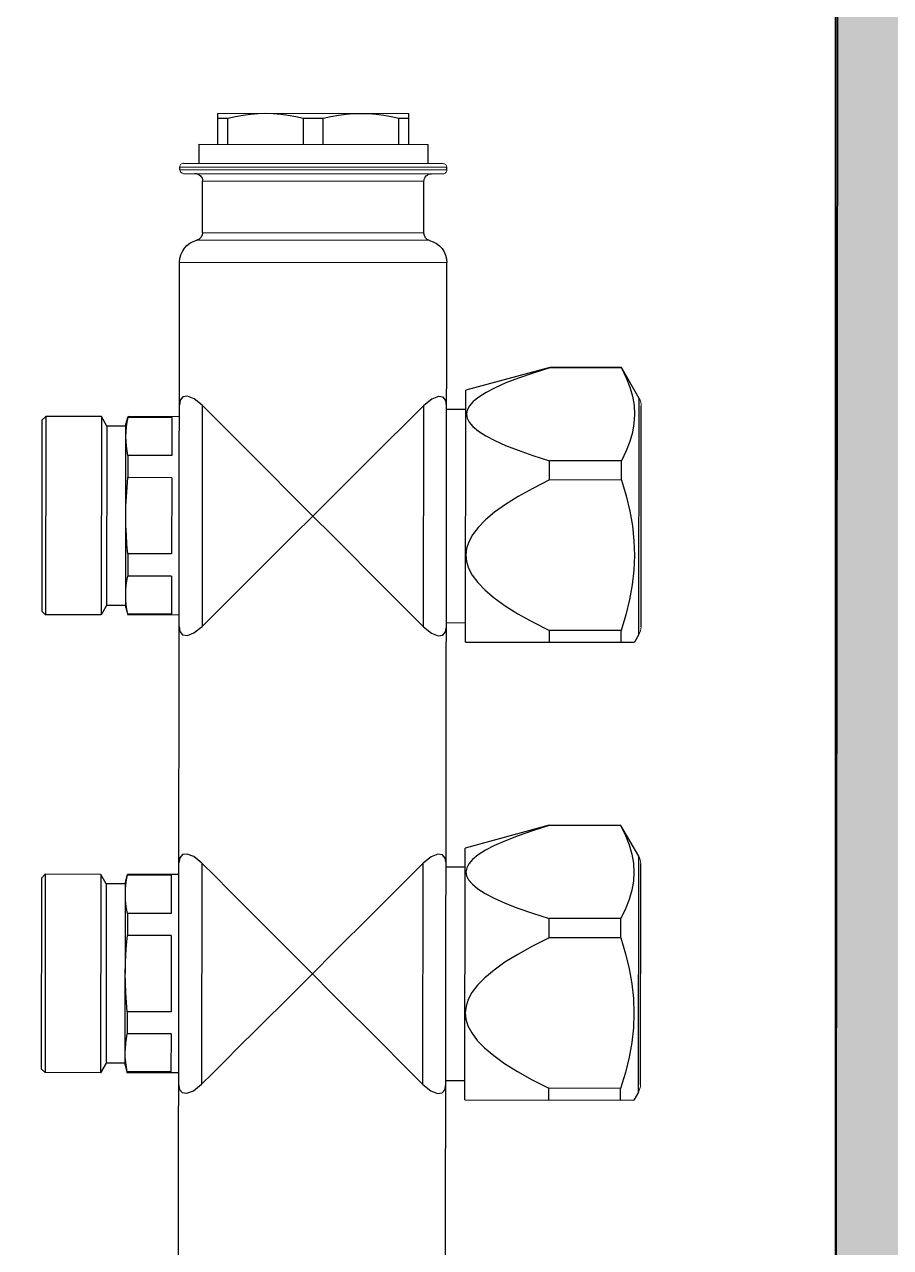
# Model space of a CAD drawing. Header units: millimetres. Extents: x 898 to 1196, y 229 to 443.
# Drawn here: x 1107.4217 to 1107.4956, y 400.29 to 400.3944 of the extents above; entities that cross this region are included whole.
import ezdxf

# ---------------------------------------------------------------- set-up
doc = ezdxf.new("R2010")
doc.units = ezdxf.units.MM
doc.layers.get('0').update_dxf_attribs({"color": 41})
for name, color, linetype, lineweight in [('alim', 5, 'Continuous', 5), ('CHAUFFAGE', 4, 'Continuous', 5), ('p hachure', 253, 'Continuous', 15), ('p mur', 7, 'Continuous', 40)]:
    doc.layers.add(name, color=color, linetype=linetype, lineweight=lineweight)

# ---------------------------------------------------------------- blocks, each defined once
blk = doc.blocks.new('AUDIT_I_240531090321-0')
at = {"color": 5, "linetype": 'Continuous'}
for centre, start, end in [((42.01058903070498, 3.884808030724798), 90, 120.0000000001168), ((44.90340935374478, 3.884808030724798), 59.99999999988314, 90), ((48.01058903070496, 3.884808030724798), 90, 120.000000000117), ((50.90340935374479, 3.884808030724798), 59.999999999883, 90)]:
    blk.add_arc(centre, 0.2, start, end, dxfattribs=at)
at = {"linetype": 'Continuous'}
for centre, start, end in [((53.99534306900659, 1.484808030724821), 90, 180), ((54.03034306900647, 1.484808030724821), 0, 90), ((53.99534306900659, -1.915191969275155), 180, 270), ((54.03034306900647, -1.915191969275155), 270, 0)]:
    blk.add_arc(centre, 0.05, start, end, dxfattribs=at)
blk = doc.blocks.new('c ef ecs')
at = {"layer": 'alim', "color": 1, "lineweight": -3}
for p, q in [((-303.8732354462292, 72.79813515943876), (-303.8729098934768, 72.7984607121906)), ((-303.8732354462292, 72.79813515943876), (-303.85630670313, 72.79813515943876)), ((-303.8732354462292, 72.79339621033071), (-303.8732354462292, 72.79813515943876)), ((-303.8729098934768, 72.7984607121906), (-303.8566322558818, 72.7984607121906)), ((-303.85630670313, 72.79813515943876), (-303.8566322558818, 72.7984607121906)), ((-303.85630670313, 72.79339621033071), (-303.85630670313, 72.79813515943876)), ((-303.8341691160009, 72.79813515943876), (-303.8338435632486, 72.7984607121906)), ((-303.8341691160009, 72.79813515943876), (-303.8172403729018, 72.79813515943876)), ((-303.8341691160009, 72.79339621033071), (-303.8341691160009, 72.79813515943876)), ((-303.8338435632486, 72.7984607121906), (-303.8175659256536, 72.7984607121906)), ((-303.8172403729018, 72.79813515943876), (-303.8175659256536, 72.7984607121906)), ((-303.8172403729018, 72.79339621033071), (-303.8172403729018, 72.79813515943876)), ((-303.8732354462292, 72.79339621033071), (-303.85630670313, 72.79339621033071)), ((-303.8724215643493, 72.79292631540831), (-303.8732354462292, 72.79339621033071)), ((-303.8724215643493, 72.79292631540831), (-303.8571205850098, 72.79292631540831)), ((-303.8724215643493, 72.7912985516488), (-303.8724215643493, 72.79292631540831)), ((-303.8571205850098, 72.79292631540831), (-303.85630670313, 72.79339621033071)), ((-303.8571205850098, 72.7912985516488), (-303.8571205850098, 72.79292631540831)), ((-303.8341691160009, 72.79339621033071), (-303.8172403729018, 72.79339621033071)), ((-303.833355234121, 72.79292631540831), (-303.8341691160009, 72.79339621033071)), ((-303.833355234121, 72.79292631540831), (-303.8180542547816, 72.79292631540831)), ((-303.833355234121, 72.7912985516488), (-303.833355234121, 72.79292631540831)), ((-303.8180542547816, 72.79292631540831), (-303.8172403729018, 72.79339621033071)), ((-303.8180542547816, 72.7912985516488), (-303.8180542547816, 72.79292631540831)), ((-303.8725843407252, 72.7912985516488), (-303.8732354462292, 72.79112408845491)), ((-303.8732354462292, 72.79112408845491), (-303.8731653253212, 72.79112408845491)), ((-303.8732354462292, 72.78674081312221), (-303.8732354462292, 72.79112408845491)), ((-303.8727577521236, 72.79119880897936), (-303.8731653253212, 72.79112408845491)), ((-303.8731653253212, 72.78739191862599), (-303.8731653253212, 72.79112408845491)), ((-303.8723522621233, 72.79125351156563), (-303.8727577521236, 72.79119880897936)), ((-303.8569578086339, 72.7912985516488), (-303.8725843407252, 72.7912985516488)), ((-303.8719454396463, 72.79128717192155), (-303.8723522621233, 72.79125351156563)), ((-303.8715375615608, 72.7912985516488), (-303.8719454396463, 72.79128717192155)), ((-303.8711297148162, 72.7912871736654), (-303.8715375615608, 72.7912985516488)), ((-303.8707229185414, 72.79125351786074), (-303.8711297148162, 72.7912871736654)), ((-303.8703173959447, 72.7911988129648), (-303.8707229185414, 72.79125351786074)), ((-303.8699097978021, 72.79112408845491), (-303.8703173959447, 72.7911988129648)), ((-303.8699097978021, 72.79112408845491), (-303.8680266021984, 72.79112408845491)), ((-303.8699097978021, 72.78739191862599), (-303.8699097978021, 72.79112408845491)), ((-303.8672136863263, 72.79119863072026), (-303.8680266021984, 72.79112408845491)), ((-303.8680266021984, 72.78739191862599), (-303.8680266021984, 72.79112408845491)), ((-303.8664028091108, 72.79125338384131), (-303.8672136863263, 72.79119863072026)), ((-303.865588589038, 72.7912871229487), (-303.8664028091108, 72.79125338384131)), ((-303.8647710746794, 72.7912985516488), (-303.865588589038, 72.7912871229487)), ((-303.8639535884176, 72.79128712373225), (-303.8647710746794, 72.7912985516488)), ((-303.8631393906879, 72.79125338660423), (-303.8639535884176, 72.79128712373225)), ((-303.8623285052645, 72.79119863409674), (-303.8631393906879, 72.79125338660423)), ((-303.8615155471603, 72.79112408845491), (-303.8623285052645, 72.79119863409674)), ((-303.8615155471603, 72.79112408845491), (-303.859632351557, 72.79112408845491)), ((-303.8615155471603, 72.78739191862599), (-303.8615155471603, 72.79112408845491)), ((-303.8592247783594, 72.79119880897936), (-303.859632351557, 72.79112408845491)), ((-303.859632351557, 72.78739191862599), (-303.859632351557, 72.79112408845491)), ((-303.8588192883597, 72.79125351156563), (-303.8592247783594, 72.79119880897936)), ((-303.8584124658821, 72.79128717192155), (-303.8588192883597, 72.79125351156563)), ((-303.8580045877962, 72.7912985516488), (-303.8584124658821, 72.79128717192155)), ((-303.8575967410519, 72.7912871736654), (-303.8580045877962, 72.7912985516488)), ((-303.8571899447776, 72.79125351786074), (-303.8575967410519, 72.7912871736654)), ((-303.8567844221803, 72.7911988129648), (-303.8571899447776, 72.79125351786074)), ((-303.8569578086339, 72.7912985516488), (-303.85630670313, 72.79112408845491)), ((-303.856376824038, 72.79112408845491), (-303.8567844221803, 72.7911988129648)), ((-303.856376824038, 72.79112408845491), (-303.85630670313, 72.79112408845491)), ((-303.856376824038, 72.78739191862599), (-303.856376824038, 72.79112408845491)), ((-303.85630670313, 72.78674081312221), (-303.85630670313, 72.79112408845491)), ((-303.8335180104968, 72.7912985516488), (-303.8341691160009, 72.79112408845491)), ((-303.8341691160009, 72.79112408845491), (-303.8340989950929, 72.79112408845491)), ((-303.8341691160009, 72.78674081312221), (-303.8341691160009, 72.79112408845491)), ((-303.8336914218953, 72.79119880897936), (-303.8340989950929, 72.79112408845491)), ((-303.8340989950929, 72.78739191862599), (-303.8340989950929, 72.79112408845491)), ((-303.8332859318951, 72.79125351156563), (-303.8336914218953, 72.79119880897936)), ((-303.8178914784057, 72.7912985516488), (-303.8335180104968, 72.7912985516488)), ((-303.8328791094181, 72.79128717192155), (-303.8332859318951, 72.79125351156563)), ((-303.8324712313326, 72.7912985516488), (-303.8328791094181, 72.79128717192155)), ((-303.8320633845879, 72.7912871736654), (-303.8324712313326, 72.7912985516488)), ((-303.8316565883131, 72.79125351786074), (-303.8320633845879, 72.7912871736654)), ((-303.8312510657163, 72.7911988129648), (-303.8316565883131, 72.79125351786074)), ((-303.8308434675739, 72.79112408845491), (-303.8312510657163, 72.7911988129648)), ((-303.8308434675739, 72.79112408845491), (-303.8289602719701, 72.79112408845491)), ((-303.8308434675739, 72.78739191862599), (-303.8308434675739, 72.79112408845491)), ((-303.8281473560982, 72.79119863072026), (-303.8289602719701, 72.79112408845491)), ((-303.8289602719701, 72.78739191862599), (-303.8289602719701, 72.79112408845491)), ((-303.8273364788826, 72.79125338384131), (-303.8281473560982, 72.79119863072026)), ((-303.8265222588098, 72.7912871229487), (-303.8273364788826, 72.79125338384131)), ((-303.8257047444511, 72.7912985516488), (-303.8265222588098, 72.7912871229487)), ((-303.8248872581893, 72.79128712373225), (-303.8257047444511, 72.7912985516488)), ((-303.8240730604597, 72.79125338660423), (-303.8248872581893, 72.79128712373225)), ((-303.8232621750363, 72.79119863409674), (-303.8240730604597, 72.79125338660423)), ((-303.8224492169321, 72.79112408845491), (-303.8232621750363, 72.79119863409674)), ((-303.8224492169321, 72.79112408845491), (-303.8205660213287, 72.79112408845491)), ((-303.8224492169321, 72.78739191862599), (-303.8224492169321, 72.79112408845491)), ((-303.8201584481312, 72.79119880897936), (-303.8205660213287, 72.79112408845491)), ((-303.8205660213287, 72.78739191862599), (-303.8205660213287, 72.79112408845491)), ((-303.8197529581313, 72.79125351156563), (-303.8201584481312, 72.79119880897936)), ((-303.8193461356538, 72.79128717192155), (-303.8197529581313, 72.79125351156563)), ((-303.818938257568, 72.7912985516488), (-303.8193461356538, 72.79128717192155)), ((-303.8185304108237, 72.7912871736654), (-303.818938257568, 72.7912985516488)), ((-303.8181236145494, 72.79125351786074), (-303.8185304108237, 72.7912871736654)), ((-303.8177180919521, 72.7911988129648), (-303.8181236145494, 72.79125351786074)), ((-303.8178914784057, 72.7912985516488), (-303.8172403729018, 72.79112408845491)), ((-303.8173104938097, 72.79112408845491), (-303.8177180919521, 72.7911988129648)), ((-303.8173104938097, 72.79112408845491), (-303.8172403729018, 72.79112408845491)), ((-303.8173104938097, 72.78739191862599), (-303.8173104938097, 72.79112408845491)), ((-303.8172403729018, 72.78674081312221), (-303.8172403729018, 72.79112408845491)), ((-303.8945483683692, 72.78674081312221), (-303.8945483683692, 72.76395212048907)), ((-303.8943204814425, 72.78674081312221), (-303.8945483683692, 72.78674081312221)), ((-303.8943204814425, 72.78674081312221), (-303.8943204814425, 72.76395212048907)), ((-303.8864095495716, 72.78674081312221), (-303.8864095495716, 72.76395212048907)), ((-303.6158752127407, 72.78674081312221), (-303.8864095495716, 72.78674081312221)), ((-303.8749251607495, 72.7864411580848), (-303.8746518683209, 72.78667013727043)), ((-303.8746518683209, 72.78667013727043), (-303.8742121044847, 72.78674081312221)), ((-303.8731653253212, 72.78739191862599), (-303.8699097978021, 72.78739191862599)), ((-303.8680266021984, 72.78739191862599), (-303.8615155471603, 72.78739191862599)), ((-303.859632351557, 72.78739191862599), (-303.856376824038, 72.78739191862599)), ((-303.8553300448744, 72.78674081312221), (-303.8548903227152, 72.78667015394456)), ((-303.8548903227152, 72.78667015394456), (-303.8546170303797, 72.78644123413362)), ((-303.8358588305213, 72.7864411580848), (-303.8355855380926, 72.78667013727043)), ((-303.8355855380926, 72.78667013727043), (-303.8351457742564, 72.78674081312221)), ((-303.8340989950929, 72.78739191862599), (-303.8308434675739, 72.78739191862599)), ((-303.8289602719701, 72.78739191862599), (-303.8224492169321, 72.78739191862599)), ((-303.8205660213287, 72.78739191862599), (-303.8173104938097, 72.78739191862599)), ((-303.8162637146462, 72.78674081312221), (-303.815823992487, 72.78667015394456)), ((-303.815823992487, 72.78667015394456), (-303.8155507001516, 72.78644123413362)), ((-303.8948739211208, 72.78641526037026), (-303.8948739211208, 72.76427767324091)), ((-303.8939949286907, 72.78641526037026), (-303.8939949286907, 72.76427817976405)), ((-303.8749790084161, 72.78603983026727), (-303.8749251607495, 72.7864411580848)), ((-303.8747587411487, 72.78547491445052), (-303.8749790084161, 72.78603983026727)), ((-303.8545631136638, 72.78604000959862), (-303.8547832254184, 72.78547522438599)), ((-303.8546170303797, 72.78644123413362), (-303.8545631136638, 72.78604000959862)), ((-303.8359126781879, 72.78603983026727), (-303.8358588305213, 72.7864411580848)), ((-303.8356924109204, 72.78547491445052), (-303.8359126781879, 72.78603983026727)), ((-303.8154967834355, 72.78604000959862), (-303.8157168951901, 72.78547522438599)), ((-303.8155507001516, 72.78644123413362), (-303.8154967834355, 72.78604000959862)), ((-303.8965016848804, 72.78511304936269), (-303.8948739211208, 72.78511304936269)), ((-303.8965016848804, 72.78511296980784), (-303.8965016848804, 72.76557996380352)), ((-303.8933438231869, 72.76590543700041), (-303.8933438231869, 72.78478749661076)), ((-303.8889312703442, 72.78478749661076), (-303.8933438231869, 72.78478749661076)), ((-303.8889312703442, 72.76590543700604), (-303.8889312703442, 72.78478749660513)), ((-303.8883008405303, 72.76541710934713), (-303.8883008405303, 72.78527582426416)), ((-303.8742122888831, 72.78478762320961), (-303.8747587411487, 72.78547491445052)), ((-303.8742122888831, 72.78478762320961), (-303.8731111776932, 72.78368545828113)), ((-303.8742122888831, 72.78478749661076), (-303.8553292824931, 72.78478749661076)), ((-303.8562551998369, 72.78386240110738), (-303.8553292824931, 72.78478802007342)), ((-303.8547832254184, 72.78547522438599), (-303.8553292824931, 72.78478802007342)), ((-303.8351459586548, 72.78478762320961), (-303.8356924109204, 72.78547491445052)), ((-303.8351459586548, 72.78478762320961), (-303.834044847465, 72.78368545828113)), ((-303.8351459586548, 72.78478749661076), (-303.8162629522649, 72.78478749661076)), ((-303.8171888696087, 72.78386240110738), (-303.8162629522649, 72.78478802007342)), ((-303.8157168951901, 72.78547522438599), (-303.8162629522649, 72.78478802007342)), ((-303.8991061068955, 72.76720764800808), (-303.8991061068955, 72.78348528560329)), ((-303.8965016848804, 72.78348528560319), (-303.8991061068955, 72.78348528560319)), ((-303.8986991659559, 72.78264586977998), (-303.8986991659559, 72.78348528560319)), ((-303.8731111776932, 72.78368545828113), (-303.8718159010339, 72.78239141962555)), ((-303.8573154815035, 72.78280160870645), (-303.8562551998369, 72.78386240110738)), ((-303.834044847465, 72.78368545828113), (-303.8327495708057, 72.78239141962555)), ((-303.8182491512753, 72.78280160870645), (-303.8171888696087, 72.78386240110738)), ((-303.8988430630841, 72.7819907886095), (-303.8986991659559, 72.78264586977998)), ((-303.8965016848804, 72.78264586977998), (-303.8986991659559, 72.78264586977998)), ((-303.8585525875744, 72.78156549589724), (-303.8573154815035, 72.78280160870645)), ((-303.8194862573462, 72.78156549589724), (-303.8182491512753, 72.78280160870645)), ((-303.8989565623837, 72.78134420131808), (-303.8988430630841, 72.7819907886095)), ((-303.8718159010339, 72.78239141962555), (-303.8702750034329, 72.78085015605417)), ((-303.8599648902501, 72.78015254551839), (-303.8585525875744, 72.78156549589724)), ((-303.8327495708057, 72.78239141962555), (-303.8312086732046, 72.78085015605417)), ((-303.8208985600218, 72.78015254551839), (-303.8194862573462, 72.78156549589724)), ((-303.8990892172106, 72.780058715249), (-303.8990390060713, 72.78070112789605)), ((-303.8990390060713, 72.78070112789605), (-303.8989565623837, 72.78134420131808)), ((-303.8702750034329, 72.78085015605417), (-303.868534726936, 72.77910940380352)), ((-303.8312086732046, 72.78085015605417), (-303.8294683967077, 72.77910940380352)), ((-303.8991061068955, 72.77941587620381), (-303.8990892172106, 72.780058715249)), ((-303.899089223303, 72.77877315334604), (-303.8991061068955, 72.77941587620381)), ((-303.8631240817631, 72.77699249341802), (-303.8599648902501, 72.78015254551839)), ((-303.8240577515348, 72.77699249341802), (-303.8208985600218, 72.78015254551839)), ((-303.8990390271995, 72.77813082852742), (-303.899089223303, 72.77877315334604)), ((-303.868534726936, 72.77910940380352), (-303.866670488221, 72.77724505929453)), ((-303.8294683967077, 72.77910940380352), (-303.8276041579927, 72.77724505929453)), ((-303.8989565990216, 72.77748779158615), (-303.8990390271995, 72.77813082852742)), ((-303.898843098623, 72.7768411431945), (-303.8989565990216, 72.77748779158615)), ((-303.866670488221, 72.77724505929453), (-303.8647710746794, 72.77534646680563)), ((-303.8276041579927, 72.77724505929453), (-303.8257047444511, 72.77534646680563)), ((-303.8986991659559, 72.77618588262874), (-303.898843098623, 72.7768411431945)), ((-303.8986991659559, 72.77450705098244), (-303.8986991659559, 72.77618588262874)), ((-303.8965016848804, 72.77618588262874), (-303.8986991659559, 72.77618588262874)), ((-303.8647710746794, 72.77534646680563), (-303.8631240817631, 72.77699249341802)), ((-303.8257047444511, 72.77534646680563), (-303.8240577515348, 72.77699249341802)), ((-303.8647710746794, 72.77534646680563), (-303.8666420422938, 72.77347589750484)), ((-303.8631305537339, 72.77370690818769), (-303.8647710746794, 72.77534646680563)), ((-303.8257047444511, 72.77534646680563), (-303.8275757120656, 72.77347589750484)), ((-303.8240642235057, 72.77370690818769), (-303.8257047444511, 72.77534646680563)), ((-303.8988430630868, 72.77385196979884), (-303.8986991659559, 72.77450705098244)), ((-303.8965016848804, 72.77450705098244), (-303.8986991659559, 72.77450705098244)), ((-303.8990390060754, 72.77256230906296), (-303.8989565623876, 72.7732053824947)), ((-303.8989565623876, 72.7732053824947), (-303.8988430630868, 72.77385196979884)), ((-303.8666420422938, 72.77347589750484), (-303.8699059345925, 72.77021176350631)), ((-303.8585604953585, 72.76913534606543), (-303.8631305537339, 72.77370690818769)), ((-303.8275757120656, 72.77347589750484), (-303.8308396043643, 72.77021176350631)), ((-303.8194941651302, 72.76913534606543), (-303.8240642235057, 72.77370690818769)), ((-303.8990892172142, 72.77191989639105), (-303.8990390060754, 72.77256230906296)), ((-303.8991061068959, 72.77127705727005), (-303.8990892172142, 72.77191989639105)), ((-303.8990892232994, 72.77063433448421), (-303.8991061068959, 72.77127705727005)), ((-303.8990390271956, 72.76999200969078), (-303.8990892232994, 72.77063433448421)), ((-303.8989565990177, 72.76934897276048), (-303.8990390271956, 72.76999200969078)), ((-303.8699059345925, 72.77021176350631), (-303.8712721857363, 72.76884530187586)), ((-303.8308396043643, 72.77021176350631), (-303.832205855508, 72.76884530187586)), ((-303.8988430986202, 72.76870232438263), (-303.8989565990177, 72.76934897276048)), ((-303.8573200577464, 72.76789587757813), (-303.8585604953585, 72.76913534606543)), ((-303.8182537275182, 72.76789587757813), (-303.8194941651302, 72.76913534606543)), ((-303.8986991659559, 72.76804706383119), (-303.8988430986202, 72.76870232438263)), ((-303.8986991659559, 72.76720764800808), (-303.8986991659559, 72.76804706383119)), ((-303.8965016848804, 72.76804706383119), (-303.8986991659559, 72.76804706383119)), ((-303.8712721857363, 72.76884530187586), (-303.8724512300411, 72.76766596406111)), ((-303.8562566329333, 72.76683197347337), (-303.8573200577464, 72.76789587757813)), ((-303.832205855508, 72.76884530187586), (-303.8333848998129, 72.76766596406111)), ((-303.8171903027051, 72.76683197347337), (-303.8182537275182, 72.76789587757813)), ((-303.8965016848804, 72.76720764800808), (-303.8991061068955, 72.76720764800808)), ((-303.8724512300411, 72.76766596406111), (-303.8734213729568, 72.76669626320786)), ((-303.855329285486, 72.76590491559321), (-303.8562566329333, 72.76683197347337)), ((-303.8333848998129, 72.76766596406111), (-303.8343550427286, 72.76669626320786)), ((-303.8162629552577, 72.76590491559321), (-303.8171903027051, 72.76683197347337)), ((-303.8889312703442, 72.76590543700041), (-303.8933438231869, 72.76590543700041)), ((-303.8747582398412, 72.76521886863698), (-303.8742107047507, 72.76590639774267)), ((-303.8734213729568, 72.76669626320786), (-303.8742107047507, 72.76590639774267)), ((-303.855329285486, 72.76590543700041), (-303.8742107047507, 72.76590543700041)), ((-303.855329285486, 72.76590491559321), (-303.8547832263646, 72.76521771083019)), ((-303.835691909613, 72.76521886863698), (-303.8351443745225, 72.76590639774267)), ((-303.8343550427286, 72.76669626320786), (-303.8351443745225, 72.76590639774267)), ((-303.8162629552577, 72.76590543700041), (-303.8351443745225, 72.76590543700041)), ((-303.8162629552577, 72.76590491559321), (-303.8157168961363, 72.76521771083019)), ((-303.8965016848804, 72.76557988424858), (-303.8948739211208, 72.76557988424858)), ((-303.8749789334706, 72.76465359489413), (-303.8747582398412, 72.76521886863698)), ((-303.8547832263646, 72.76521771083019), (-303.8545631138051, 72.76465292494119)), ((-303.8359126032424, 72.76465359489413), (-303.835691909613, 72.76521886863698)), ((-303.8157168961363, 72.76521771083019), (-303.8154967835768, 72.76465292494119)), ((-303.8943204814425, 72.76395212048907), (-303.8945483683692, 72.76395212048907)), ((-303.6158752127407, 72.76395212048907), (-303.8864095495716, 72.76395212048907)), ((-303.8749252751435, 72.76425198396863), (-303.8749789334706, 72.76465359489413)), ((-303.8746519824867, 72.76402284203094), (-303.8749252751435, 72.76425198396863)), ((-303.8742121044847, 72.76395212048907), (-303.8746519824867, 72.76402284203094)), ((-303.8738865517325, 72.76232435672955), (-303.8738865517325, 72.76395212048907)), ((-303.8556555976262, 72.76232435672955), (-303.8556555976262, 72.76395212048907)), ((-303.8548903224997, 72.76402277975296), (-303.8553300448744, 72.76395212048907)), ((-303.8546170301635, 72.76425169987142), (-303.8548903224997, 72.76402277975296)), ((-303.8545631138051, 72.76465292494119), (-303.8546170301635, 72.76425169987142)), ((-303.8358589449152, 72.76425198396863), (-303.8359126032424, 72.76465359489413)), ((-303.8355856522584, 72.76402284203094), (-303.8358589449152, 72.76425198396863)), ((-303.8351457742564, 72.76395212048907), (-303.8355856522584, 72.76402284203094)), ((-303.8348202215043, 72.76232435672955), (-303.8348202215043, 72.76395212048907)), ((-303.8165892673979, 72.76232435672955), (-303.8165892673979, 72.76395212048907)), ((-303.8158239922714, 72.76402277975296), (-303.8162637146462, 72.76395212048907)), ((-303.8155506999352, 72.76425169987142), (-303.8158239922714, 72.76402277975296)), ((-303.8154967835768, 72.76465292494119), (-303.8155506999352, 72.76425169987142)), ((-303.8774676320037, 72.75516219618763), (-303.8755143154921, 72.76232435672955)), ((-303.8540278338667, 72.76232435672955), (-303.8755143154921, 72.76232435672955)), ((-303.8749373264521, 72.7612168353824), (-303.8745505573083, 72.76168993154312)), ((-303.8745505573083, 72.76168993154312), (-303.8741777615941, 72.7620122816363)), ((-303.8741777615941, 72.7620122816363), (-303.873824922641, 72.76219355885044)), ((-303.873824922641, 72.76219355885044), (-303.8734865526269, 72.76225270424013)), ((-303.8734865526269, 72.76225270424013), (-303.8731490192552, 72.76219930229863)), ((-303.8731490192552, 72.76219930229863), (-303.8727971786105, 72.76202463598062)), ((-303.8727971786105, 72.76202463598062), (-303.8724238166254, 72.76170822553938)), ((-303.8724238166254, 72.76170822553938), (-303.8720355613968, 72.76123943341487)), ((-303.863816649989, 72.76125385302102), (-303.8631891713717, 72.7617301068173)), ((-303.8631891713717, 72.7617301068173), (-303.8625842461678, 72.76205473221145)), ((-303.8625842461678, 72.76205473221145), (-303.8620117469094, 72.76223732387683)), ((-303.8620117469094, 72.76223732387683), (-303.8614628634741, 72.76229696398434)), ((-303.8614628634741, 72.76229696398434), (-303.860915399733, 72.76224337071734)), ((-303.860915399733, 72.76224337071734), (-303.8603445647299, 72.76206772781784)), ((-303.8603445647299, 72.76206772781784), (-303.8597386201329, 72.76174931346856)), ((-303.8597386201329, 72.76174931346856), (-303.859108545217, 72.76127750660142)), ((-303.8540278338667, 72.76232435672955), (-303.8540278338667, 72.74791280404891)), ((-303.8384013017755, 72.75516219618763), (-303.8364479852638, 72.76232435672955)), ((-303.8149615036384, 72.76232435672955), (-303.8364479852638, 72.76232435672955)), ((-303.8358709962238, 72.7612168353824), (-303.8354842270801, 72.76168993154312)), ((-303.8354842270801, 72.76168993154312), (-303.8351114313659, 72.7620122816363)), ((-303.8351114313659, 72.7620122816363), (-303.8347585924127, 72.76219355885044)), ((-303.8347585924127, 72.76219355885044), (-303.8344202223986, 72.76225270424013)), ((-303.8344202223986, 72.76225270424013), (-303.8340826890268, 72.76219930229863)), ((-303.8340826890268, 72.76219930229863), (-303.8337308483823, 72.76202463598062)), ((-303.8337308483823, 72.76202463598062), (-303.8333574863972, 72.76170822553938)), ((-303.8333574863972, 72.76170822553938), (-303.8329692311686, 72.76123943341487)), ((-303.8247503197607, 72.76125385302102), (-303.8241228411434, 72.7617301068173)), ((-303.8241228411434, 72.7617301068173), (-303.8235179159396, 72.76205473221145)), ((-303.8235179159396, 72.76205473221145), (-303.8229454166812, 72.76223732387683)), ((-303.8229454166812, 72.76223732387683), (-303.8223965332458, 72.76229696398434)), ((-303.8223965332458, 72.76229696398434), (-303.8218490695048, 72.76224337071734)), ((-303.8218490695048, 72.76224337071734), (-303.8212782345017, 72.76206772781784)), ((-303.8212782345017, 72.76206772781784), (-303.8206722899046, 72.76174931346856)), ((-303.8206722899046, 72.76174931346856), (-303.8200422149888, 72.76127750660142)), ((-303.8149615036384, 72.76232435672955), (-303.8149615036384, 72.74791280404891)), ((-303.875734482042, 72.7598181876789), (-303.8753324952074, 72.76059264762966)), ((-303.8753324952074, 72.76059264762966), (-303.8749373264521, 72.7612168353824)), ((-303.8720355613968, 72.76123943341487), (-303.871638417481, 72.76061752673519)), ((-303.871638417481, 72.76061752673519), (-303.8712341342329, 72.7598431357841)), ((-303.8651097325775, 72.75984651377819), (-303.864457667928, 72.76062571088187)), ((-303.864457667928, 72.76062571088187), (-303.863816649989, 72.76125385302102)), ((-303.859108545217, 72.76127750660142), (-303.8584641382607, 72.76065168789412)), ((-303.8584641382607, 72.76065168789412), (-303.8578081629731, 72.75987250105533)), ((-303.8366681518137, 72.7598181876789), (-303.8362661649791, 72.76059264762966)), ((-303.8362661649791, 72.76059264762966), (-303.8358709962238, 72.7612168353824)), ((-303.8329692311686, 72.76123943341487), (-303.8325720872528, 72.76061752673519)), ((-303.8325720872528, 72.76061752673519), (-303.8321678040047, 72.7598431357841)), ((-303.8260434023492, 72.75984651377819), (-303.8253913376999, 72.76062571088187)), ((-303.8253913376999, 72.76062571088187), (-303.8247503197607, 72.76125385302102)), ((-303.8200422149888, 72.76127750660142), (-303.8193978080325, 72.76065168789412)), ((-303.8193978080325, 72.76065168789412), (-303.8187418327448, 72.75987250105533)), ((-303.8761435364752, 72.75889353255546), (-303.875734482042, 72.7598181876789)), ((-303.8712341342329, 72.7598431357841), (-303.870822271191, 72.75891560103818)), ((-303.8657733023063, 72.75891631881741), (-303.8651097325775, 72.75984651377819)), ((-303.8578081629731, 72.75987250105533), (-303.8571398494212, 72.75893926380108)), ((-303.837077206247, 72.75889353255546), (-303.8366681518137, 72.7598181876789)), ((-303.8321678040047, 72.7598431357841), (-303.8317559409628, 72.75891560103818)), ((-303.826706972078, 72.75891631881741), (-303.8260434023492, 72.75984651377819)), ((-303.8187418327448, 72.75987250105533), (-303.818073519193, 72.75893926380108)), ((-303.8765616656512, 72.75781500075276), (-303.8761435364752, 72.75889353255546)), ((-303.870822271191, 72.75891560103818), (-303.8704012537842, 72.75783203288593)), ((-303.8664517049097, 72.75783133338484), (-303.8657733023063, 72.75891631881741)), ((-303.8571398494212, 72.75893926380108), (-303.8564565890482, 72.7578490144941)), ((-303.8374953354229, 72.75781500075276), (-303.837077206247, 72.75889353255546)), ((-303.8317559409628, 72.75891560103818), (-303.831334923556, 72.75783203288593)), ((-303.8273853746813, 72.75783133338484), (-303.826706972078, 72.75891631881741)), ((-303.818073519193, 72.75893926380108), (-303.81739025882, 72.7578490144941)), ((-303.8769918146319, 72.75657489193095), (-303.8765616656512, 72.75781500075276)), ((-303.8704012537842, 72.75783203288593), (-303.8699680161536, 72.7565844243492)), ((-303.8671497844783, 72.7565836873271), (-303.8664517049097, 72.75783133338484)), ((-303.8564565890482, 72.7578490144941), (-303.8557533366369, 72.75659357965)), ((-303.8379254844036, 72.75657489193095), (-303.8374953354229, 72.75781500075276)), ((-303.831334923556, 72.75783203288593), (-303.8309016859253, 72.7565844243492)), ((-303.8280834542501, 72.7565836873271), (-303.8273853746813, 72.75783133338484)), ((-303.81739025882, 72.7578490144941), (-303.8166870064086, 72.75659357965)), ((-303.8774372953793, 72.75516219618763), (-303.8769918146319, 72.75657489193095)), ((-303.8699680161536, 72.7565844243492), (-303.8695193870477, 72.75516219618763)), ((-303.867872957053, 72.75516219618763), (-303.8671497844783, 72.7565836873271)), ((-303.8557533366369, 72.75659357965), (-303.8550248933316, 72.75516219618763)), ((-303.838370965151, 72.75516219618763), (-303.8379254844036, 72.75657489193095)), ((-303.8309016859253, 72.7565844243492), (-303.8304530568195, 72.75516219618763)), ((-303.8288066268247, 72.75516219618763), (-303.8280834542501, 72.7565836873271)), ((-303.8166870064086, 72.75659357965), (-303.8159585631033, 72.75516219618763)), ((-303.8774372953793, 72.75516219618763), (-303.8774676320037, 72.75516219618763)), ((-303.8774676320037, 72.74904055186259), (-303.8774676320037, 72.75516219618763)), ((-303.8774372953793, 72.74904055186259), (-303.8774372953793, 72.75516219618763)), ((-303.867872957053, 72.75516219618763), (-303.8695193870477, 72.75516219618763)), ((-303.8695193870477, 72.74904055186259), (-303.8695193870477, 72.75516219618763)), ((-303.867872957053, 72.74904055186259), (-303.867872957053, 72.75516219618763)), ((-303.8540278338667, 72.75516219618763), (-303.8550248933316, 72.75516219618763)), ((-303.8550248933316, 72.74904055186259), (-303.8550248933316, 72.75516219618763)), ((-303.838370965151, 72.75516219618763), (-303.8384013017755, 72.75516219618763)), ((-303.8384013017755, 72.74904055186259), (-303.8384013017755, 72.75516219618763)), ((-303.838370965151, 72.74904055186259), (-303.838370965151, 72.75516219618763)), ((-303.8288066268247, 72.75516219618763), (-303.8304530568195, 72.75516219618763)), ((-303.8304530568195, 72.74904055186259), (-303.8304530568195, 72.75516219618763)), ((-303.8288066268247, 72.74904055186259), (-303.8288066268247, 72.75516219618763)), ((-303.8149615036384, 72.75516219618763), (-303.8159585631033, 72.75516219618763)), ((-303.8159585631033, 72.74904055186259), (-303.8159585631033, 72.75516219618763)), ((-303.8774372953793, 72.74904055186259), (-303.8774676320037, 72.74904055186259)), ((-303.8748398363523, 72.74752339333591), (-303.8774676320037, 72.74904055186259)), ((-303.8774372953793, 72.74904055186259), (-303.8766000402782, 72.74863944061063)), ((-303.8703565096386, 72.74863949820794), (-303.8695193870477, 72.74904055186259)), ((-303.867872957053, 72.74904055186259), (-303.8695193870477, 72.74904055186259)), ((-303.867872957053, 72.74904055186259), (-303.8665134182049, 72.74863681892546)), ((-303.8563842156825, 72.74863687726183), (-303.8550248933316, 72.74904055186259)), ((-303.8540278338667, 72.74904055186259), (-303.8550248933316, 72.74904055186259)), ((-303.838370965151, 72.74904055186259), (-303.8384013017755, 72.74904055186259)), ((-303.8357735061241, 72.74752339333591), (-303.8384013017755, 72.74904055186259)), ((-303.838370965151, 72.74904055186259), (-303.83753371005, 72.74863944061063)), ((-303.8312901794103, 72.74863949820794), (-303.8304530568195, 72.74904055186259)), ((-303.8288066268247, 72.74904055186259), (-303.8304530568195, 72.74904055186259)), ((-303.8288066268247, 72.74904055186259), (-303.8274470879766, 72.74863681892546)), ((-303.8173178854543, 72.74863687726183), (-303.8159585631033, 72.74904055186259)), ((-303.8149615036384, 72.74904055186259), (-303.8159585631033, 72.74904055186259)), ((-303.8766000402782, 72.74863944061063), (-303.8758020377532, 72.74833000827577)), ((-303.8758020377532, 72.74833000827577), (-303.8750228621672, 72.74810659829681)), ((-303.8750228621672, 72.74810659829681), (-303.8742499602565, 72.74797013303464)), ((-303.8727058616162, 72.7479702354324), (-303.8719330663806, 72.7481067739681)), ((-303.8719330663806, 72.7481067739681), (-303.8711541124682, 72.74833018853501)), ((-303.8711541124682, 72.74833018853501), (-303.8703565096386, 72.74863949820794)), ((-303.8665134182049, 72.74863681892546), (-303.8652183822778, 72.74832548785842)), ((-303.8652183822778, 72.74832548785842), (-303.8639543007654, 72.74810073517499)), ((-303.8639543007654, 72.74810073517499), (-303.862700552056, 72.74796344466073)), ((-303.8601958816185, 72.74796354921895), (-303.8589423091781, 72.74810091443298)), ((-303.8589423091781, 72.74810091443298), (-303.8576785936887, 72.74832567149498)), ((-303.8576785936887, 72.74832567149498), (-303.8563842156825, 72.74863687726183)), ((-303.83753371005, 72.74863944061063), (-303.8367357075249, 72.74833000827577)), ((-303.8367357075249, 72.74833000827577), (-303.835956531939, 72.74810659829681)), ((-303.835956531939, 72.74810659829681), (-303.8351836300282, 72.74797013303464)), ((-303.8336395313879, 72.7479702354324), (-303.8328667361523, 72.7481067739681)), ((-303.8328667361523, 72.7481067739681), (-303.8320877822399, 72.74833018853501)), ((-303.8320877822399, 72.74833018853501), (-303.8312901794103, 72.74863949820794)), ((-303.8274470879766, 72.74863681892546), (-303.8261520520496, 72.74832548785842)), ((-303.8261520520496, 72.74832548785842), (-303.8248879705371, 72.74810073517499)), ((-303.8248879705371, 72.74810073517499), (-303.8236342218278, 72.74796344466073)), ((-303.8211295513902, 72.74796354921895), (-303.8198759789498, 72.74810091443298)), ((-303.8198759789498, 72.74810091443298), (-303.8186122634605, 72.74832567149498)), ((-303.8186122634605, 72.74832567149498), (-303.8173178854543, 72.74863687726183)), ((-303.8547023130064, 72.74752339333591), (-303.8748398363523, 72.74752339333591)), ((-303.8742499602565, 72.74797013303464), (-303.8734779030116, 72.74792408117027)), ((-303.8553534185103, 72.74734893014201), (-303.8741887308489, 72.74734893014201)), ((-303.8734779030116, 72.74792408117027), (-303.8727058616162, 72.7479702354324)), ((-303.862700552056, 72.74796344466073), (-303.8614482037774, 72.74791711153577)), ((-303.8614482037774, 72.74791711153577), (-303.8601958816185, 72.74796354921895)), ((-303.8547023130064, 72.74752339333591), (-303.8540278338667, 72.74791280404891)), ((-303.8156359827781, 72.74752339333591), (-303.8357735061241, 72.74752339333591)), ((-303.8351836300282, 72.74797013303464), (-303.8344115727834, 72.74792408117027)), ((-303.816287088282, 72.74734893014201), (-303.8351224006206, 72.74734893014201)), ((-303.8344115727834, 72.74792408117027), (-303.8336395313879, 72.7479702354324)), ((-303.8236342218278, 72.74796344466073), (-303.8223818735492, 72.74791711153577)), ((-303.8223818735492, 72.74791711153577), (-303.8211295513902, 72.74796354921895)), ((-303.8156359827781, 72.74752339333591), (-303.8149615036384, 72.74791280404891))]:
    blk.add_line(p, q, dxfattribs=at)
at = {"layer": 'alim', "color": 1, "linetype": 'ByBlock', "lineweight": -3}
blk.add_lwpolyline([(-303.9731776114881, 72.8810350894253), (-303.4820253075538, 72.88103508942531), (-303.4820253075538, 72.73061384529336), (-303.9731776114881, 72.73061384529335)], close=True, dxfattribs=at)
at = {"layer": 'alim', "color": 1, "lineweight": -3}
for centre, major_axis, ratio, start_param, end_param in [((-303.8864095495716, 72.78478749661076), (0.0013812033511326, 0.0013812033511326), 0.9999999998526183, 0.7853981634711391, 2.10351503571533), ((-303.8933438231869, 72.78543860211454), (-0.0004604011170515, 0.0004604011170515), 0.9999999999007029, 0.78539834428496, 2.356194490142696), ((-303.8889312703442, 72.78543860211454), (0.000460401117055, 0.000460401117055), 0.9999999995922998, 3.926990817191091, 5.245104486202283), ((-303.8933438231869, 72.76525433149664), (-0.0004604011170552, 0.0004604011170552), 0.9999999998849268, -0.785398163454985, 0.7853979824655392), ((-303.8889312703442, 72.76525433149664), (-0.0004604011170757, 0.0004604011170757), 0.9999999995531608, 4.179673474730988, 5.497787143558714), ((-303.8864095495716, 72.76590543700041), (-0.0013812033512015, 0.0013812033512015), 0.9999999997625257, 1.038077617864952, 2.356194490073606)]:
    blk.add_ellipse(centre, major_axis=major_axis, ratio=ratio, start_param=start_param, end_param=end_param, dxfattribs=at)
at = {"layer": 'alim', "color": 1, "lineweight": -3, "xscale": 0.006511055038041, "yscale": 0.006511055038041, "zscale": 0.006511055038041, "rotation": 180}
blk.add_blockref('AUDIT_I_240531090321-0', (-303.5427538309225, 72.77394534004993), dxfattribs=at)

msp = doc.modelspace()

# ---------------------------------------------------------------- hatches: boundary and pattern name
at = {"layer": 'p hachure', "transparency": 33554559}
h = msp.add_hatch(color=256, dxfattribs=at)
h.dxf.hatch_style = 1
h.paths.add_polyline_path([(1107.263474939386, 400.7491040145654), (1107.263474939386, 400.6120880601986), (1107.490902497982, 400.6120880601986), (1107.490902497982, 399.818327347042), (1107.263474939386, 399.818327347042), (1107.263474939386, 397.8991040145654), (1108.063474939387, 397.8991040145654), (1108.063474939387, 397.9991040145654), (1107.613474939386, 397.9991040145654), (1107.613474939386, 399.9491040145654), (1108.313474939386, 399.9491040145654), (1108.313474939386, 400.0491040145654), (1107.713474939386, 400.0491040145654), (1107.713474939386, 400.7491040145654)])

# ---------------------------------------------------------------- linework, layer by layer
at = {"layer": 'p mur'}
msp.add_lwpolyline([(1107.263474939386, 400.7491040145654), (1107.263474939386, 400.6120880601986), (1107.490902497982, 400.6120880601986), (1107.490902497982, 399.818327347042), (1107.263474939386, 399.818327347042), (1107.263474939386, 397.8991040145654)], dxfattribs=at)

# ---------------------------------------------------------------- block references
at = {"layer": 'CHAUFFAGE', "xscale": -1, "rotation": 89.93055087290372}
msp.add_blockref('c ef ecs', (1179.853309940362, 96.39967145208192), dxfattribs=at)

doc.saveas('drawing.dxf')
